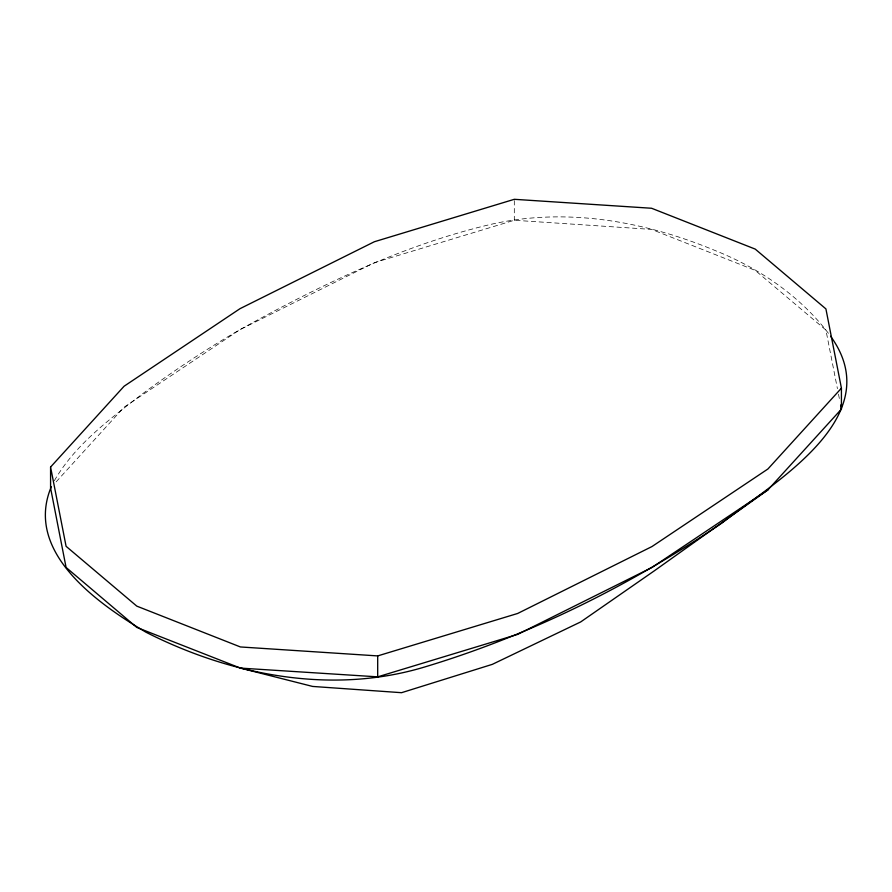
<?xml version="1.0" encoding="UTF-8"?>
<svg xmlns="http://www.w3.org/2000/svg" width="892" height="892" viewBox="0 0 892 892"><rect width="100%" height="100%" fill="white"/><g stroke="black" fill="none" stroke-linecap="round" stroke-linejoin="round"><path stroke-width="0.67" stroke-dasharray="4.46 3.34" d="M54.323 480.743C75.118 444.606 109.616 419.273 141.995 394.186C173.449 370.894 206.13 349.218 240.004 329.616C318.455 286.187 400.229 246.147 487.801 225.085C564.023 206.71 644.002 220.893 715.384 250.641C759.794 268.436 800.96 296.557 829.794 335.124M56.151 481.847L124.077 407.165L240.004 329.616L374.35 262.672L514.305 220.257L651.595 229.411L755.212 270.376L825.914 330.051L837.421 388.678M838.491 394.13L839.55 399.583M514.305 200.622L514.305 220.257"/><path stroke-width="1.34" d="M51.301 486.72C23.906 552.07 97.607 603.483 145.887 632.172C230.872 675.277 331.289 695.046 424.269 667.104C530.238 635.26 630.744 585.208 722.096 522.924C775.226 481.301 888.956 416.865 830.597 336.239M50.576 467.04L124.077 386.247L240.004 308.677L374.35 241.743L514.305 199.306L651.595 208.26L755.212 249.091L825.914 308.911L841.424 388.176L841.424 409.127L767.923 489.898L654.193 570.913L580.703 621.925L492.339 664.35L401.556 692.694L312.635 686.439L240.405 668.097L136.788 627.422L66.086 567.457L50.576 487.991L50.576 467.04L66.086 546.305L136.788 606.125L240.405 646.956L377.695 655.91L517.65 613.473L651.996 546.54L767.923 468.98L841.424 388.176M767.923 489.898L651.996 567.468L517.65 634.39L377.695 676.85L240.405 668.097M840.621 405.035L841.424 409.127M377.695 655.91L377.695 676.85"/></g></svg>
